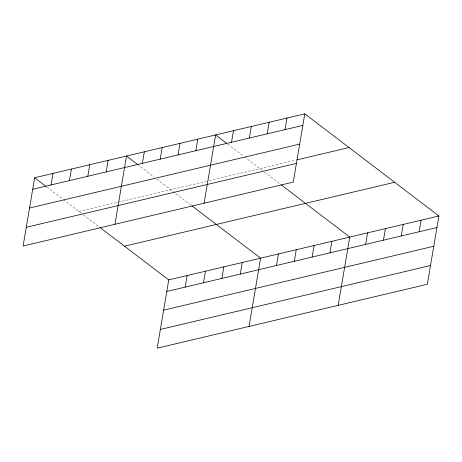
<?xml version="1.0" encoding="UTF-8"?>
<svg xmlns="http://www.w3.org/2000/svg" width="462" height="462" viewBox="0 0 462 462"><rect width="100%" height="100%" fill="white"/><g stroke="black" fill="none" stroke-linecap="round" stroke-linejoin="round"><path stroke-width="0.35" stroke-dasharray="2.31 1.73" d="M78.898 211.457L117.683 202.281M118.364 202.119L206.41 181.295M209.153 180.642L295.565 160.204M227.818 144.202L243.861 156.416M244.415 156.837L262.185 170.374M264.46 172.112L280.422 184.269M137.56 164.449L154.158 177.09M156.924 179.192L191.268 205.359M46.818 187.018L62.855 199.238M63.41 199.659L81.179 213.196M83.46 214.928L99.417 227.085"/><path stroke-width="0.69" d="M34.644 177.749L23.1 246.015L293.255 182.103L304.799 113.837L34.644 177.749L45.709 186.174M51.063 184.962L53.014 173.406M69.433 180.613L71.385 169.057M87.803 176.265L89.755 164.709M106.173 171.922L108.125 160.366M114.951 224.284L126.501 156.017L137.56 164.449M142.377 163.357L144.329 151.802M160.204 159.142L162.156 147.586M178.037 154.92L179.989 143.364M99.988 227.518L168.745 279.897L157.201 348.163L427.356 284.251L438.9 215.985L304.799 113.837M195.865 150.704L197.817 139.149M185.164 287.104L187.116 275.548M204.106 203.193L215.65 134.927L226.715 143.359M203.534 282.761L205.486 271.206M231.526 142.267L233.477 130.711M221.904 278.413L223.856 266.857M249.353 138.051L251.311 126.496M240.275 274.07L242.227 262.514M267.186 133.83L269.138 122.274M249.053 326.432L260.597 258.166L191.84 205.792M285.014 129.614L286.971 118.058M276.472 265.506L278.43 253.95M294.306 261.284L296.257 249.728M312.133 257.068L314.091 245.513M329.966 252.847L331.918 241.297M338.201 305.342L349.751 237.075L280.988 184.702M365.627 244.415L367.579 232.86M383.454 240.194L385.412 228.638M401.287 235.978L403.239 224.422M419.115 231.762L421.073 220.207M32.692 189.305L302.847 125.393M29.528 208.021L299.682 144.109M296.933 159.875L349.053 147.545M26.265 227.298L296.419 163.392M124.492 246.188L394.646 182.276M168.745 279.897L438.9 215.985M166.794 291.453L436.948 227.541M163.623 310.164L433.778 246.258M160.366 329.446L430.52 265.535"/></g></svg>
